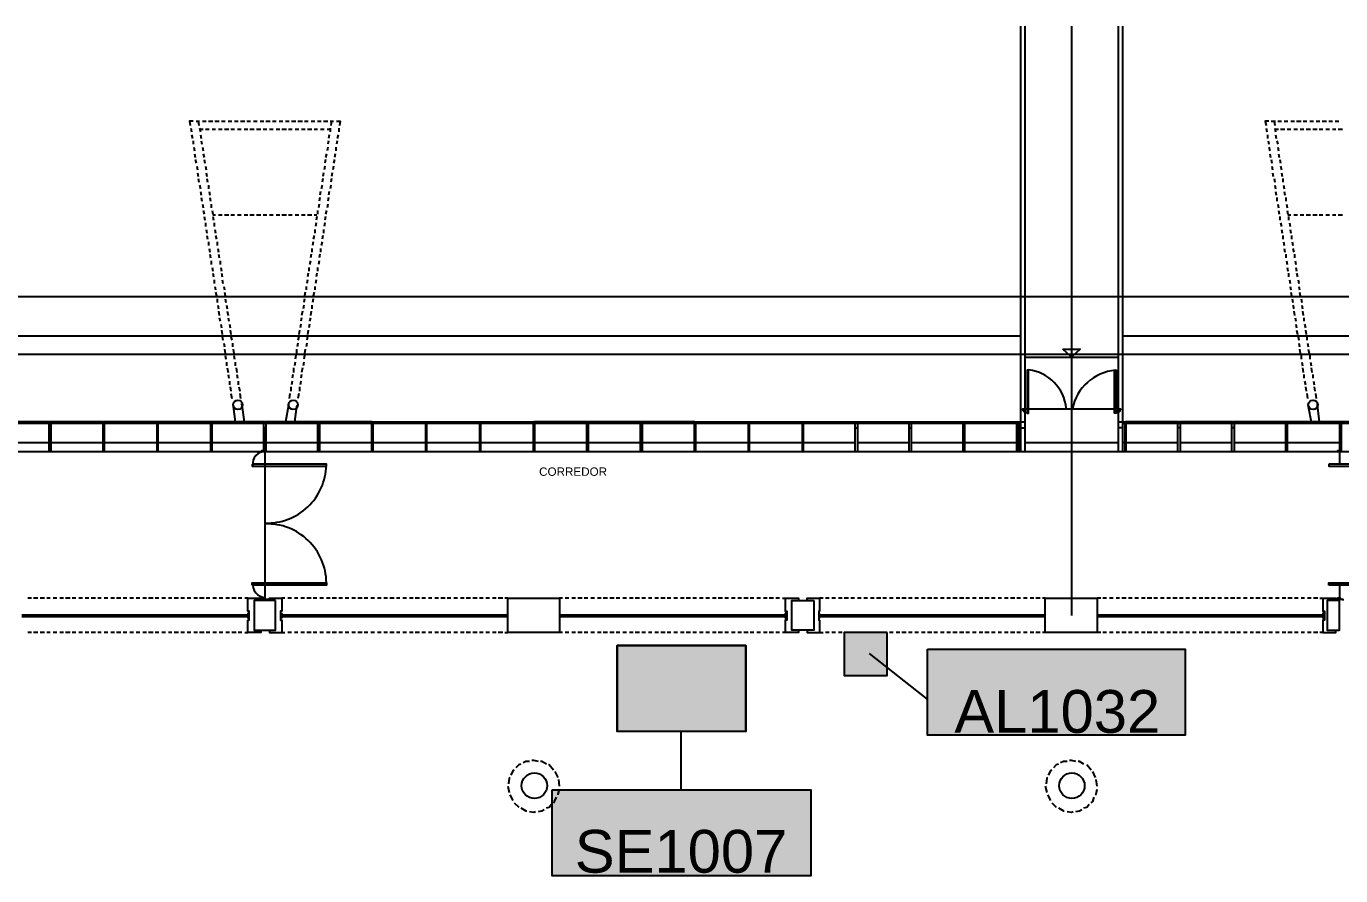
# Model space of a CAD drawing. Header units: inches. Extents: x 6 to 332, y 4 to 234.
# Drawn here: x 110.96 to 141.51, y 138.86 to 158.61 of the extents above; entities that cross this region are included whole.
import ezdxf

# ---------------------------------------------------------------- set-up
doc = ezdxf.new("R2010")
doc.units = ezdxf.units.IN
doc.header["$MEASUREMENT"] = 0
for name, color, linetype, true_color in [('PDF_BASE', 7, 'Continuous', 0x767676), ('PDF_COM_ALIMENTAÇÃO', 7, 'Continuous', 0xbe1e2d), ('PDF_COM_SERVIÇOS', 7, 'Continuous', 0x7bc143), ('PDF_COM_VAREJO', 7, 'Continuous', 0xead817), ('PDF_Text', 7, 'Continuous', 0x767676)]:
    doc.layers.add(name, color=color, linetype=linetype, true_color=true_color)
doc.styles.add('PDF Arial', font='arial.ttf')

msp = doc.modelspace()

# ---------------------------------------------------------------- linework, layer by layer
at = {"layer": 'PDF_BASE', "lineweight": 25}
for points in [[(134.071, 158.608), (134.071, 148.719)], [(134.173, 158.608), (134.173, 148.719)], [(135.257, 158.608), (135.257, 144.909)], [(136.34, 158.608), (136.34, 148.719)], [(136.442, 158.608), (136.442, 148.719)], [(114.835, 156.406), (114.751, 156.406), (114.768, 156.305)], [(114.785, 156.237), (114.801, 156.152)], [(114.903, 156.406), (114.988, 156.406)], [(114.954, 156.406), (114.971, 156.305)], [(114.988, 156.237), (115.005, 156.152)], [(114.988, 156.22), (115.072, 156.22)], [(115.055, 156.406), (115.14, 156.406)], [(115.123, 156.22), (115.208, 156.22)], [(115.191, 156.406), (115.293, 156.406)], [(115.276, 156.22), (115.36, 156.22)], [(115.343, 156.406), (115.445, 156.406)], [(115.428, 156.22), (115.513, 156.22)], [(115.496, 156.406), (115.58, 156.406)], [(115.563, 156.22), (115.665, 156.22)], [(115.648, 156.406), (115.733, 156.406)], [(115.716, 156.22), (115.801, 156.22)], [(115.801, 156.406), (115.885, 156.406)], [(115.868, 156.22), (115.953, 156.22)], [(115.936, 156.406), (116.038, 156.406)], [(116.021, 156.22), (116.105, 156.22)], [(116.088, 156.406), (116.173, 156.406)], [(116.156, 156.22), (116.258, 156.22)], [(116.241, 156.406), (116.325, 156.406)], [(116.309, 156.22), (116.41, 156.22)], [(116.393, 156.406), (116.478, 156.406)], [(116.461, 156.22), (116.546, 156.22)], [(116.529, 156.406), (116.63, 156.406)], [(116.613, 156.22), (116.698, 156.22)], [(116.681, 156.406), (116.766, 156.406)], [(116.766, 156.22), (116.85, 156.22)], [(116.833, 156.406), (116.918, 156.406)], [(116.901, 156.22), (117.003, 156.22)], [(116.986, 156.406), (117.071, 156.406)], [(117.054, 156.22), (117.138, 156.22)], [(117.121, 156.406), (117.223, 156.406)], [(117.206, 156.22), (117.291, 156.22)], [(117.274, 156.406), (117.375, 156.406)], [(117.358, 156.22), (117.443, 156.22)], [(117.426, 156.406), (117.511, 156.406)], [(117.494, 156.22), (117.595, 156.22)], [(117.578, 156.406), (117.663, 156.406)], [(117.646, 156.22), (117.731, 156.22)], [(117.731, 156.406), (117.816, 156.406)], [(117.799, 156.22), (117.883, 156.22)], [(117.866, 156.406), (117.968, 156.406)], [(117.951, 156.22), (118.019, 156.22)], [(118.019, 156.406), (118.103, 156.406)], [(118.019, 156.237), (118.019, 156.152)], [(118.053, 156.406), (118.036, 156.305)], [(118.171, 156.406), (118.256, 156.406), (118.239, 156.305)], [(118.222, 156.237), (118.222, 156.152)], [(139.846, 156.406), (139.761, 156.406), (139.778, 156.305)], [(139.778, 156.237), (139.795, 156.152)], [(139.896, 156.406), (139.998, 156.406)], [(139.964, 156.406), (139.981, 156.305)], [(139.981, 156.237), (139.998, 156.152)], [(139.981, 156.22), (140.066, 156.22)], [(140.049, 156.406), (140.134, 156.406)], [(140.117, 156.22), (140.218, 156.22)], [(140.201, 156.406), (140.286, 156.406)], [(140.269, 156.22), (140.354, 156.22)], [(140.354, 156.406), (140.438, 156.406)], [(140.421, 156.22), (140.506, 156.22)], [(140.489, 156.406), (140.591, 156.406)], [(140.574, 156.22), (140.658, 156.22)], [(140.642, 156.406), (140.726, 156.406)], [(140.709, 156.22), (140.811, 156.22)], [(140.794, 156.406), (140.879, 156.406)], [(140.862, 156.22), (140.963, 156.22)], [(140.946, 156.406), (141.031, 156.406)], [(141.014, 156.22), (141.099, 156.22)], [(141.082, 156.406), (141.183, 156.406)], [(141.166, 156.22), (141.251, 156.22)], [(141.234, 156.406), (141.319, 156.406)], [(141.319, 156.22), (141.404, 156.22)], [(141.387, 156.406), (141.471, 156.406)], [(141.454, 156.22), (141.556, 156.22)], [(114.801, 156.085), (114.818, 156)], [(114.835, 155.949), (114.835, 155.864)], [(115.005, 156.085), (115.022, 156)], [(115.022, 155.949), (115.039, 155.864)], [(117.985, 155.949), (117.968, 155.864)], [(118.002, 156.085), (117.985, 156)], [(118.188, 155.949), (118.171, 155.864)], [(118.205, 156.085), (118.188, 156)], [(139.812, 156.085), (139.812, 156)], [(139.829, 155.949), (139.846, 155.864)], [(139.998, 156.085), (140.015, 156)], [(140.032, 155.949), (140.049, 155.864)], [(114.852, 155.797), (114.869, 155.712)], [(114.869, 155.644), (114.886, 155.56)], [(115.055, 155.797), (115.072, 155.712)], [(115.072, 155.644), (115.089, 155.56)], [(117.934, 155.644), (117.917, 155.56)], [(117.968, 155.797), (117.951, 155.712)], [(118.137, 155.644), (118.12, 155.56)], [(118.154, 155.797), (118.154, 155.712)], [(139.846, 155.797), (139.863, 155.712)], [(139.863, 155.644), (139.88, 155.56)], [(140.049, 155.797), (140.066, 155.712)], [(140.066, 155.644), (140.083, 155.56)], [(114.886, 155.509), (114.903, 155.424)], [(114.92, 155.356), (114.937, 155.272)], [(115.089, 155.509), (115.106, 155.424)], [(115.123, 155.356), (115.14, 155.272)], [(117.9, 155.356), (117.883, 155.272)], [(117.917, 155.509), (117.9, 155.424)], [(118.103, 155.356), (118.086, 155.272)], [(118.12, 155.509), (118.103, 155.424)], [(139.896, 155.509), (139.913, 155.424)], [(139.913, 155.356), (139.93, 155.272)], [(140.1, 155.509), (140.117, 155.424)], [(140.117, 155.356), (140.134, 155.272)], [(114.937, 155.204), (114.954, 155.119)], [(114.954, 155.069), (114.971, 154.984)], [(115.14, 155.204), (115.157, 155.119)], [(115.157, 155.069), (115.174, 154.984)], [(117.849, 155.069), (117.832, 154.984)], [(117.866, 155.204), (117.849, 155.119)], [(118.053, 155.069), (118.036, 154.984)], [(118.07, 155.204), (118.053, 155.119)], [(139.93, 155.204), (139.947, 155.119)], [(139.964, 155.069), (139.981, 154.984)], [(140.134, 155.204), (140.15, 155.119)], [(140.167, 155.069), (140.167, 154.984)], [(114.988, 154.916), (115.005, 154.832)], [(115.005, 154.764), (115.022, 154.679)], [(115.022, 154.628), (115.039, 154.544)], [(115.191, 154.916), (115.191, 154.832)], [(115.208, 154.764), (115.225, 154.679)], [(115.225, 154.628), (115.242, 154.544)], [(117.782, 154.628), (117.765, 154.544)], [(117.799, 154.764), (117.782, 154.679)], [(117.832, 154.916), (117.816, 154.832)], [(117.985, 154.628), (117.968, 154.544)], [(118.002, 154.764), (117.985, 154.679)], [(118.036, 154.916), (118.019, 154.832)], [(139.981, 154.916), (139.998, 154.832)], [(139.998, 154.764), (140.015, 154.679)], [(140.032, 154.628), (140.032, 154.544)], [(140.184, 154.916), (140.201, 154.832)], [(140.201, 154.764), (140.218, 154.679)], [(140.235, 154.628), (140.235, 154.544)], [(115.055, 154.476), (115.072, 154.391)], [(115.072, 154.324), (115.089, 154.239)], [(115.259, 154.476), (115.259, 154.391)], [(115.276, 154.324), (115.293, 154.239)], [(117.731, 154.324), (117.731, 154.239)], [(117.765, 154.476), (117.748, 154.391)], [(117.934, 154.324), (117.917, 154.239)], [(117.968, 154.476), (117.951, 154.391)], [(140.049, 154.476), (140.066, 154.391)], [(140.066, 154.324), (140.083, 154.239)], [(140.252, 154.476), (140.269, 154.391)], [(140.269, 154.324), (140.286, 154.239)], [(115.089, 154.188), (115.106, 154.103)], [(115.123, 154.036), (115.123, 153.951)], [(115.293, 154.222), (115.36, 154.222)], [(115.293, 154.188), (115.309, 154.103)], [(115.326, 154.036), (115.326, 153.951)], [(115.428, 154.222), (115.513, 154.222)], [(115.563, 154.222), (115.665, 154.222)], [(115.716, 154.222), (115.801, 154.222)], [(115.868, 154.222), (115.953, 154.222)], [(116.021, 154.222), (116.105, 154.222)], [(116.156, 154.222), (116.258, 154.222)], [(116.309, 154.222), (116.41, 154.222)], [(116.461, 154.222), (116.546, 154.222)], [(116.613, 154.222), (116.698, 154.222)], [(116.766, 154.222), (116.85, 154.222)], [(116.901, 154.222), (117.003, 154.222)], [(117.054, 154.222), (117.138, 154.222)], [(117.206, 154.222), (117.291, 154.222)], [(117.358, 154.222), (117.443, 154.222)], [(117.494, 154.222), (117.595, 154.222)], [(117.646, 154.222), (117.714, 154.222)], [(117.697, 154.036), (117.68, 153.951)], [(117.714, 154.188), (117.697, 154.103)], [(117.9, 154.036), (117.883, 153.951)], [(117.917, 154.188), (117.9, 154.103)], [(140.1, 154.188), (140.1, 154.103)], [(140.117, 154.036), (140.134, 153.951)], [(140.286, 154.222), (140.354, 154.222)], [(140.303, 154.188), (140.303, 154.103)], [(140.32, 154.036), (140.337, 153.951)], [(140.421, 154.222), (140.506, 154.222)], [(140.574, 154.222), (140.658, 154.222)], [(140.709, 154.222), (140.811, 154.222)], [(140.862, 154.222), (140.963, 154.222)], [(141.014, 154.222), (141.099, 154.222)], [(141.166, 154.222), (141.251, 154.222)], [(141.319, 154.222), (141.404, 154.222)], [(141.454, 154.222), (141.556, 154.222)], [(115.14, 153.883), (115.157, 153.799)], [(115.157, 153.748), (115.174, 153.663)], [(115.343, 153.883), (115.36, 153.799)], [(115.36, 153.748), (115.377, 153.663)], [(117.646, 153.748), (117.629, 153.663)], [(117.663, 153.883), (117.663, 153.799)], [(117.849, 153.748), (117.832, 153.663)], [(117.866, 153.883), (117.866, 153.799)], [(140.134, 153.883), (140.15, 153.799)], [(140.167, 153.748), (140.167, 153.663)], [(140.337, 153.883), (140.354, 153.799)], [(140.371, 153.748), (140.371, 153.663)], [(115.191, 153.595), (115.191, 153.511)], [(115.208, 153.443), (115.225, 153.358)], [(115.394, 153.595), (115.394, 153.511)], [(115.411, 153.443), (115.428, 153.358)], [(117.595, 153.443), (117.595, 153.358)], [(117.629, 153.595), (117.612, 153.511)], [(117.799, 153.443), (117.799, 153.358)], [(117.832, 153.595), (117.816, 153.511)], [(140.184, 153.595), (140.201, 153.511)], [(140.201, 153.443), (140.218, 153.358)], [(140.388, 153.595), (140.404, 153.511)], [(140.404, 153.443), (140.421, 153.358)], [(115.225, 153.308), (115.242, 153.223)], [(115.259, 153.155), (115.259, 153.07)], [(115.428, 153.308), (115.445, 153.223)], [(115.462, 153.155), (115.462, 153.07)], [(117.562, 153.155), (117.545, 153.07)], [(117.578, 153.308), (117.562, 153.223)], [(117.765, 153.155), (117.748, 153.07)], [(117.782, 153.308), (117.765, 153.223)], [(140.235, 153.308), (140.235, 153.223)], [(140.252, 153.155), (140.269, 153.07)], [(140.438, 153.308), (140.438, 153.223)], [(140.455, 153.155), (140.472, 153.07)], [(115.276, 153.003), (115.293, 152.918)], [(115.293, 152.867), (115.309, 152.783)], [(115.479, 153.003), (115.496, 152.918)], [(115.496, 152.867), (115.513, 152.783)], [(117.511, 152.867), (117.494, 152.783)], [(117.528, 153.003), (117.528, 152.918)], [(117.714, 152.867), (117.697, 152.783)], [(117.731, 153.003), (117.731, 152.918)], [(140.269, 153.003), (140.286, 152.918)], [(140.303, 152.867), (140.303, 152.783)], [(140.472, 153.003), (140.489, 152.918)], [(140.489, 152.867), (140.506, 152.783)], [(115.326, 152.715), (115.326, 152.63)], [(115.343, 152.562), (115.36, 152.478)], [(115.513, 152.715), (115.53, 152.63)], [(115.547, 152.562), (115.563, 152.478)], [(117.46, 152.562), (117.46, 152.478)], [(117.494, 152.715), (117.477, 152.63)], [(117.663, 152.562), (117.663, 152.478)], [(117.697, 152.715), (117.68, 152.63)], [(140.32, 152.715), (140.337, 152.63)], [(140.337, 152.562), (140.354, 152.478)], [(140.523, 152.715), (140.54, 152.63)], [(140.54, 152.562), (140.557, 152.478)], [(29.204, 152.325), (104.015, 152.325), (166.499, 152.325), (228.999, 152.325), (303.793, 152.325)], [(115.36, 152.427), (115.377, 152.342)], [(115.394, 152.275), (115.394, 152.19)], [(115.563, 152.427), (115.58, 152.342)], [(115.58, 152.275), (115.597, 152.19)], [(117.426, 152.275), (117.409, 152.19)], [(117.443, 152.427), (117.426, 152.342)], [(117.629, 152.275), (117.612, 152.19)], [(117.646, 152.427), (117.629, 152.342)], [(140.354, 152.427), (140.371, 152.342)], [(140.388, 152.275), (140.404, 152.19)], [(140.557, 152.427), (140.574, 152.342)], [(140.591, 152.275), (140.608, 152.19)], [(115.411, 152.122), (115.428, 152.038)], [(115.428, 151.987), (115.445, 151.885)], [(115.614, 152.122), (115.631, 152.038)], [(115.631, 151.987), (115.648, 151.885)], [(117.375, 151.987), (117.358, 151.885)], [(117.409, 152.122), (117.392, 152.038)], [(117.578, 151.987), (117.562, 151.885)], [(117.595, 152.122), (117.595, 152.038)], [(140.404, 152.122), (140.421, 152.038)], [(140.421, 151.987), (140.438, 151.885)], [(140.608, 152.122), (140.625, 152.038)], [(140.625, 151.987), (140.642, 151.885)], [(115.445, 151.834), (115.462, 151.75)], [(115.479, 151.682), (115.496, 151.597)], [(115.648, 151.834), (115.665, 151.75)], [(115.682, 151.682), (115.699, 151.597)], [(117.341, 151.682), (117.324, 151.597)], [(117.358, 151.834), (117.341, 151.75)], [(117.545, 151.682), (117.528, 151.597)], [(117.562, 151.834), (117.545, 151.75)], [(140.455, 151.834), (140.472, 151.75)], [(140.472, 151.682), (140.489, 151.597)], [(140.658, 151.834), (140.658, 151.75)], [(140.675, 151.682), (140.692, 151.597)], [(65.187, 151.411), (104.015, 151.411), (134.071, 151.411)], [(115.496, 151.546), (115.513, 151.445)], [(115.513, 151.394), (115.53, 151.309)], [(115.699, 151.546), (115.716, 151.445)], [(115.716, 151.394), (115.733, 151.309)], [(117.291, 151.394), (117.274, 151.309)], [(117.308, 151.546), (117.291, 151.445)], [(117.494, 151.394), (117.477, 151.309)], [(117.511, 151.546), (117.494, 151.445)], [(136.442, 151.411), (166.499, 151.411), (174.88, 151.411)], [(140.489, 151.546), (140.506, 151.445)], [(140.523, 151.394), (140.54, 151.309)], [(140.692, 151.546), (140.709, 151.445)], [(140.726, 151.394), (140.726, 151.309)], [(104.015, 150.988), (166.499, 150.988), (228.999, 150.988), (303.793, 150.988)], [(115.547, 151.242), (115.563, 151.157)], [(115.563, 151.106), (115.58, 151.005)], [(115.58, 150.954), (115.597, 150.869)], [(115.75, 151.242), (115.75, 151.157)], [(115.767, 151.106), (115.784, 151.005)], [(115.784, 150.954), (115.801, 150.869)], [(117.223, 150.954), (117.206, 150.869)], [(117.24, 151.106), (117.24, 151.005)], [(117.274, 151.242), (117.257, 151.157)], [(117.426, 150.954), (117.409, 150.869)], [(117.443, 151.106), (117.426, 151.005)], [(117.477, 151.242), (117.46, 151.157)], [(140.54, 151.242), (140.557, 151.157)], [(140.557, 151.106), (140.574, 151.005)], [(140.591, 150.954), (140.591, 150.869)], [(140.743, 151.242), (140.76, 151.157)], [(140.76, 151.106), (140.777, 151.005)], [(140.794, 150.954), (140.794, 150.869)], [(115.614, 150.801), (115.614, 150.717)], [(115.631, 150.666), (115.648, 150.564)], [(115.817, 150.801), (115.817, 150.717)], [(115.834, 150.666), (115.851, 150.564)], [(117.172, 150.666), (117.172, 150.564)], [(117.206, 150.801), (117.189, 150.717)], [(117.375, 150.666), (117.358, 150.564)], [(117.409, 150.801), (117.392, 150.717)], [(134.173, 150.92), (136.34, 150.92)], [(140.608, 150.801), (140.625, 150.717)], [(140.625, 150.666), (140.642, 150.564)], [(140.811, 150.801), (140.828, 150.717)], [(140.828, 150.666), (140.845, 150.564)], [(115.648, 150.514), (115.665, 150.429)], [(115.682, 150.361), (115.682, 150.277)], [(115.851, 150.514), (115.868, 150.429)], [(115.885, 150.361), (115.885, 150.277)], [(117.138, 150.361), (117.121, 150.277)], [(117.155, 150.514), (117.138, 150.429)], [(117.341, 150.361), (117.324, 150.277)], [(117.358, 150.514), (117.341, 150.429)], [(140.658, 150.514), (140.658, 150.429)], [(140.675, 150.361), (140.692, 150.277)], [(140.862, 150.514), (140.862, 150.429)], [(140.879, 150.361), (140.896, 150.277)], [(115.699, 150.226), (115.716, 150.124)], [(115.716, 150.073), (115.733, 149.955)], [(115.902, 150.226), (115.919, 150.124)], [(115.919, 150.073), (115.936, 149.955)], [(117.087, 150.073), (117.071, 149.955)], [(117.104, 150.226), (117.104, 150.124)], [(117.291, 150.073), (117.274, 149.955)], [(117.308, 150.226), (117.308, 150.124)], [(140.692, 150.226), (140.709, 150.124)], [(140.726, 150.073), (140.743, 149.955)], [(140.896, 150.226), (140.912, 150.124)], [(140.929, 150.073), (140.946, 149.955)], [(115.767, 149.802), (115.767, 149.769), (115.817, 149.413)], [(115.953, 149.836), (115.97, 149.802), (116.021, 149.413)], [(117.054, 149.836), (117.054, 149.802), (116.986, 149.413)], [(117.257, 149.802), (117.24, 149.769), (117.189, 149.413)], [(140.76, 149.802), (140.76, 149.769), (140.828, 149.413)], [(140.963, 149.836), (140.963, 149.802), (141.014, 149.413)], [(134.258, 149.718), (136.256, 149.718)], [(103.998, 149.379), (103.998, 149.413), (102.762, 149.413), (102.762, 149.379), (134.071, 149.379)], [(166.515, 148.719), (103.981, 148.719), (103.981, 149.379)], [(111.499, 149.379), (111.499, 149.413), (110.263, 149.413), (110.263, 149.379)], [(111.483, 149.379), (111.483, 148.719)], [(111.533, 149.277), (111.483, 149.277)], [(112.753, 149.379), (112.753, 149.413), (111.516, 149.413), (111.516, 149.379)], [(111.533, 148.719), (111.533, 149.379)], [(112.736, 149.379), (112.736, 148.719)], [(112.769, 149.277), (112.736, 149.277)], [(116.495, 149.379), (116.495, 149.413), (115.259, 149.413), (115.259, 149.379), (115.259, 149.413), (114.006, 149.413), (114.006, 149.379), (114.006, 149.413), (112.769, 149.413), (112.769, 149.379), (112.769, 148.719)], [(113.989, 149.379), (113.989, 148.719)], [(114.023, 149.277), (113.989, 149.277)], [(114.023, 148.719), (114.023, 149.379)], [(115.242, 149.379), (115.242, 148.719)], [(115.276, 149.277), (115.242, 149.277)], [(115.276, 148.719), (115.276, 149.379)], [(116.529, 149.379), (116.529, 148.736), (116.427, 148.736), (116.427, 148.719)], [(116.478, 148.736), (116.478, 149.379)], [(116.529, 149.277), (116.478, 149.277)], [(117.748, 149.379), (117.748, 149.413), (116.512, 149.413), (116.512, 149.379)], [(116.512, 145.264), (116.512, 149.261), (116.529, 149.261)], [(117.731, 149.379), (117.731, 148.719)], [(117.782, 149.277), (117.731, 149.277)], [(119.001, 149.379), (119.001, 149.413), (117.765, 149.413), (117.765, 149.379)], [(117.782, 148.719), (117.782, 149.379)], [(118.984, 149.379), (118.984, 148.719)], [(119.018, 149.277), (118.984, 149.277)], [(119.018, 148.719), (119.018, 149.379), (119.018, 149.413), (120.254, 149.413), (120.254, 149.379), (120.254, 149.413), (121.507, 149.413), (121.507, 149.379), (121.507, 149.413), (122.743, 149.413), (122.743, 149.379), (122.743, 148.719)], [(120.237, 149.379), (120.237, 148.719)], [(120.271, 149.277), (120.237, 149.277)], [(120.271, 148.719), (120.271, 149.379)], [(121.49, 149.379), (121.49, 148.719)], [(121.524, 149.277), (121.49, 149.277)], [(121.524, 148.719), (121.524, 149.379)], [(122.777, 149.277), (122.743, 149.277)], [(123.996, 149.379), (123.996, 149.413), (122.76, 149.413), (122.76, 149.379)], [(122.777, 148.719), (122.777, 149.379)], [(123.979, 149.379), (123.979, 148.719)], [(124.03, 149.277), (123.979, 149.277)], [(125.249, 149.379), (125.249, 149.413), (124.013, 149.413), (124.013, 149.379)], [(124.03, 148.719), (124.03, 149.379)], [(125.232, 149.379), (125.232, 148.719)], [(125.283, 149.277), (125.232, 149.277)], [(126.502, 149.379), (126.502, 149.413), (125.266, 149.413), (125.266, 149.379)], [(125.283, 148.719), (125.283, 149.379)], [(126.485, 149.379), (126.485, 148.719)], [(126.519, 149.277), (126.485, 149.277)], [(126.519, 148.719), (126.519, 149.379), (126.519, 149.413), (127.755, 149.413), (127.755, 149.379), (127.755, 149.413), (129.008, 149.413), (129.008, 149.379), (129.008, 149.413), (134.004, 149.413), (134.004, 149.379), (134.004, 149.413), (134.173, 149.413)], [(127.738, 149.379), (127.738, 148.719)], [(127.772, 149.277), (127.738, 149.277)], [(127.772, 148.719), (127.772, 149.379)], [(128.991, 149.379), (128.991, 148.719)], [(129.025, 149.277), (128.991, 149.277)], [(129.025, 148.719), (129.025, 149.379)], [(130.228, 148.719), (130.228, 149.379)], [(130.228, 149.277), (130.278, 149.277)], [(130.278, 149.379), (130.278, 148.719)], [(131.481, 148.719), (131.481, 149.379)], [(131.481, 149.277), (131.531, 149.277)], [(131.531, 149.379), (131.531, 148.719)], [(132.734, 148.719), (132.734, 149.379)], [(132.734, 149.277), (132.768, 149.277)], [(132.768, 149.379), (132.768, 148.719)], [(133.987, 148.719), (133.987, 149.379)], [(133.987, 149.277), (134.021, 149.277)], [(134.004, 149.379), (134.004, 149.379)], [(134.021, 149.379), (134.021, 148.719)], [(134.071, 149.277), (134.173, 149.277)], [(136.34, 149.413), (136.493, 149.413), (136.493, 149.379), (136.493, 148.719)], [(136.442, 149.277), (136.34, 149.277)], [(136.442, 149.379), (166.515, 149.379), (166.515, 148.719), (166.515, 149.379), (166.515, 149.413), (167.752, 149.413), (167.752, 149.379), (167.752, 149.413), (169.005, 149.413), (169.005, 149.379), (169.005, 149.413), (170.241, 149.413), (170.241, 149.379), (170.241, 148.719)], [(136.493, 149.277), (136.527, 149.277)], [(137.746, 149.379), (137.746, 149.413), (136.51, 149.413), (136.51, 149.379)], [(136.527, 148.719), (136.527, 149.379)], [(137.729, 148.719), (137.729, 149.379)], [(137.78, 149.277), (137.729, 149.277)], [(138.999, 149.379), (138.999, 149.413), (137.763, 149.413), (137.763, 149.379)], [(137.78, 149.379), (137.78, 148.719)], [(138.982, 148.719), (138.982, 149.379)], [(139.033, 149.277), (138.982, 149.277)], [(142.741, 148.719), (142.741, 149.379), (142.741, 149.413), (141.505, 149.413), (141.505, 149.379), (141.505, 149.413), (140.252, 149.413), (140.252, 149.379), (140.252, 149.413), (139.016, 149.413), (139.016, 149.379)], [(139.033, 149.379), (139.033, 148.719)], [(140.235, 148.719), (140.235, 149.379)], [(140.269, 149.277), (140.235, 149.277)], [(140.269, 149.379), (140.269, 148.719)], [(141.522, 149.379), (141.522, 148.736), (141.437, 148.736), (141.437, 148.719)], [(141.488, 149.379), (141.488, 148.736), (141.488, 148.431)], [(141.522, 149.277), (141.488, 149.277)], [(111.483, 148.922), (110.28, 148.922)], [(112.736, 148.922), (111.533, 148.922)], [(113.989, 148.922), (112.769, 148.922)], [(115.242, 148.922), (114.023, 148.922)], [(116.478, 148.922), (115.276, 148.922)], [(117.731, 148.922), (116.529, 148.922)], [(118.984, 148.922), (117.782, 148.922)], [(120.237, 148.922), (119.018, 148.922)], [(121.49, 148.922), (120.271, 148.922)], [(122.743, 148.922), (121.524, 148.922)], [(123.979, 148.922), (122.777, 148.922)], [(125.232, 148.922), (124.03, 148.922)], [(126.485, 148.922), (125.283, 148.922)], [(127.738, 148.922), (126.519, 148.922)], [(128.991, 148.922), (127.772, 148.922)], [(130.228, 148.922), (129.025, 148.922)], [(131.481, 148.922), (130.278, 148.922)], [(132.734, 148.922), (131.531, 148.922)], [(133.987, 148.922), (132.768, 148.922)], [(134.071, 148.922), (134.021, 148.922)], [(136.34, 148.922), (134.173, 148.922)], [(136.493, 148.922), (136.442, 148.922)], [(137.729, 148.922), (136.527, 148.922)], [(138.982, 148.922), (137.78, 148.922)], [(140.235, 148.922), (139.033, 148.922)], [(141.488, 148.922), (140.269, 148.922)], [(141.505, 148.719), (141.505, 148.736)], [(141.488, 145.62), (141.488, 145.315)], [(111.076, 145.315), (110.991, 145.315)], [(111.229, 145.315), (111.127, 145.315)], [(111.381, 145.315), (111.279, 145.315)], [(111.516, 145.315), (111.432, 145.315)], [(111.669, 145.315), (111.584, 145.315)], [(111.821, 145.315), (111.737, 145.315)], [(111.974, 145.315), (111.872, 145.315)], [(112.109, 145.315), (112.024, 145.315)], [(112.261, 145.315), (112.177, 145.315)], [(112.414, 145.315), (112.329, 145.315)], [(112.566, 145.315), (112.465, 145.315)], [(112.702, 145.315), (112.617, 145.315)], [(112.854, 145.315), (112.769, 145.315)], [(113.007, 145.315), (112.922, 145.315)], [(113.159, 145.315), (113.057, 145.315)], [(113.294, 145.315), (113.21, 145.315)], [(113.447, 145.315), (113.362, 145.315)], [(113.599, 145.315), (113.515, 145.315)], [(113.752, 145.315), (113.667, 145.315)], [(113.904, 145.315), (113.802, 145.315)], [(114.039, 145.315), (113.955, 145.315)], [(114.192, 145.315), (114.107, 145.315)], [(114.344, 145.315), (114.26, 145.315)], [(114.497, 145.315), (114.395, 145.315)], [(114.632, 145.315), (114.547, 145.315)], [(114.785, 145.315), (114.7, 145.315)], [(114.937, 145.315), (114.852, 145.315)], [(115.089, 145.315), (114.988, 145.315)], [(115.225, 145.315), (115.14, 145.315)], [(115.377, 145.315), (115.293, 145.315)], [(115.53, 145.315), (115.445, 145.315)], [(115.682, 145.315), (115.597, 145.315)], [(115.834, 145.315), (115.733, 145.315)], [(115.97, 145.315), (115.885, 145.315)], [(116.038, 144.519), (116.105, 144.519), (116.105, 144.807), (116.139, 144.807), (116.139, 145.01), (116.105, 145.01), (116.105, 145.315), (116.038, 145.315)], [(116.105, 145.315), (116.41, 145.315), (116.41, 145.264)], [(116.512, 145.315), (116.427, 145.315), (116.427, 145.264)], [(116.579, 145.264), (116.579, 145.281), (116.427, 145.281)], [(116.613, 145.264), (116.613, 145.315), (116.901, 145.315)], [(116.969, 145.315), (116.901, 145.315), (116.901, 145.01), (116.867, 145.01), (116.867, 144.807), (116.901, 144.807), (116.901, 144.519), (116.969, 144.519)], [(117.121, 145.315), (117.037, 145.315)], [(117.274, 145.315), (117.189, 145.315)], [(117.426, 145.315), (117.341, 145.315)], [(117.578, 145.315), (117.477, 145.315)], [(117.714, 145.315), (117.629, 145.315)], [(117.866, 145.315), (117.782, 145.315)], [(118.019, 145.315), (117.934, 145.315)], [(118.171, 145.315), (118.07, 145.315)], [(118.307, 145.315), (118.222, 145.315)], [(118.459, 145.315), (118.374, 145.315)], [(118.611, 145.315), (118.527, 145.315)], [(118.764, 145.315), (118.662, 145.315)], [(118.899, 145.315), (118.815, 145.315)], [(119.052, 145.315), (118.967, 145.315)], [(119.204, 145.315), (119.119, 145.315)], [(119.356, 145.315), (119.272, 145.315)], [(119.509, 145.315), (119.407, 145.315)], [(119.644, 145.315), (119.56, 145.315)], [(119.797, 145.315), (119.712, 145.315)], [(119.949, 145.315), (119.864, 145.315)], [(120.102, 145.315), (120, 145.315)], [(120.237, 145.315), (120.152, 145.315)], [(120.389, 145.315), (120.305, 145.315)], [(120.542, 145.315), (120.457, 145.315)], [(120.694, 145.315), (120.593, 145.315)], [(120.83, 145.315), (120.745, 145.315)], [(120.982, 145.315), (120.897, 145.315)], [(121.134, 145.315), (121.05, 145.315)], [(121.287, 145.315), (121.185, 145.315)], [(121.439, 145.315), (121.338, 145.315)], [(121.575, 145.315), (121.49, 145.315)], [(121.727, 145.315), (121.642, 145.315)], [(121.88, 145.315), (121.795, 145.315)], [(122.032, 145.315), (121.93, 145.315)], [(122.083, 144.519), (122.15, 144.519), (122.15, 145.315), (122.083, 145.315)], [(123.42, 145.315), (123.353, 145.315), (123.353, 144.519), (122.15, 144.519)], [(122.15, 145.315), (123.353, 145.315)], [(123.573, 145.315), (123.488, 145.315)], [(123.725, 145.315), (123.641, 145.315)], [(123.878, 145.315), (123.776, 145.315)], [(124.013, 145.315), (123.928, 145.315)], [(124.166, 145.315), (124.081, 145.315)], [(124.318, 145.315), (124.233, 145.315)], [(124.47, 145.315), (124.369, 145.315)], [(124.623, 145.315), (124.521, 145.315)], [(124.758, 145.315), (124.674, 145.315)], [(124.911, 145.315), (124.826, 145.315)], [(125.063, 145.315), (124.978, 145.315)], [(125.215, 145.315), (125.114, 145.315)], [(125.351, 145.315), (125.266, 145.315)], [(125.503, 145.315), (125.419, 145.315)], [(125.656, 145.315), (125.571, 145.315)], [(125.808, 145.315), (125.706, 145.315)], [(125.943, 145.315), (125.859, 145.315)], [(126.096, 145.315), (126.011, 145.315)], [(126.248, 145.315), (126.164, 145.315)], [(126.401, 145.315), (126.299, 145.315)], [(126.536, 145.315), (126.451, 145.315)], [(126.689, 145.315), (126.604, 145.315)], [(126.841, 145.315), (126.756, 145.315)], [(126.993, 145.315), (126.909, 145.315)], [(127.146, 145.315), (127.044, 145.315)], [(127.281, 145.315), (127.197, 145.315)], [(127.434, 145.315), (127.349, 145.315)], [(127.586, 145.315), (127.501, 145.315)], [(127.738, 145.315), (127.637, 145.315)], [(127.874, 145.315), (127.789, 145.315)], [(128.026, 145.315), (127.942, 145.315)], [(128.179, 145.315), (128.094, 145.315)], [(128.331, 145.315), (128.229, 145.315)], [(128.467, 145.315), (128.382, 145.315)], [(128.534, 145.315), (128.602, 145.315), (128.602, 145.01), (128.636, 145.01), (128.636, 144.807), (128.602, 144.807), (128.602, 144.519), (128.534, 144.519)], [(128.602, 145.315), (128.907, 145.315), (128.907, 145.264)], [(129.11, 145.264), (129.11, 145.315), (129.398, 145.315)], [(129.483, 145.315), (129.398, 145.315), (129.398, 145.01), (129.381, 145.01), (129.381, 144.807), (129.398, 144.807), (129.398, 144.519), (129.483, 144.519)], [(129.618, 145.315), (129.533, 145.315)], [(129.77, 145.315), (129.686, 145.315)], [(129.923, 145.315), (129.838, 145.315)], [(130.075, 145.315), (129.974, 145.315)], [(130.211, 145.315), (130.126, 145.315)], [(130.363, 145.315), (130.278, 145.315)], [(130.515, 145.315), (130.431, 145.315)], [(130.668, 145.315), (130.583, 145.315)], [(130.82, 145.315), (130.719, 145.315)], [(130.956, 145.315), (130.871, 145.315)], [(131.108, 145.315), (131.023, 145.315)], [(131.261, 145.315), (131.176, 145.315)], [(131.413, 145.315), (131.311, 145.315)], [(131.548, 145.315), (131.464, 145.315)], [(131.701, 145.315), (131.616, 145.315)], [(131.853, 145.315), (131.769, 145.315)], [(132.006, 145.315), (131.904, 145.315)], [(132.141, 145.315), (132.056, 145.315)], [(132.293, 145.315), (132.209, 145.315)], [(132.446, 145.315), (132.361, 145.315)], [(132.598, 145.315), (132.497, 145.315)], [(132.751, 145.315), (132.649, 145.315)], [(132.886, 145.315), (132.801, 145.315)], [(133.039, 145.315), (132.954, 145.315)], [(133.191, 145.315), (133.106, 145.315)], [(133.343, 145.315), (133.242, 145.315)], [(133.479, 145.315), (133.394, 145.315)], [(133.631, 145.315), (133.547, 145.315)], [(133.784, 145.315), (133.699, 145.315)], [(133.936, 145.315), (133.834, 145.315)], [(134.071, 145.315), (133.987, 145.315)], [(134.224, 145.315), (134.139, 145.315)], [(134.376, 145.315), (134.292, 145.315)], [(134.529, 145.315), (134.427, 145.315)], [(135.934, 144.519), (135.849, 144.519), (134.647, 144.519), (134.647, 145.315), (134.579, 145.315)], [(134.647, 145.315), (135.849, 145.315)], [(135.934, 145.315), (135.849, 145.315), (135.849, 144.519)], [(136.07, 145.315), (135.985, 145.315)], [(136.222, 145.315), (136.137, 145.315)], [(136.374, 145.315), (136.29, 145.315)], [(136.527, 145.315), (136.425, 145.315)], [(136.662, 145.315), (136.578, 145.315)], [(136.815, 145.315), (136.73, 145.315)], [(136.967, 145.315), (136.882, 145.315)], [(137.119, 145.315), (137.018, 145.315)], [(137.255, 145.315), (137.17, 145.315)], [(137.407, 145.315), (137.323, 145.315)], [(137.56, 145.315), (137.475, 145.315)], [(137.712, 145.315), (137.61, 145.315)], [(137.848, 145.315), (137.763, 145.315)], [(138, 145.315), (137.915, 145.315)], [(138.152, 145.315), (138.068, 145.315)], [(138.305, 145.315), (138.22, 145.315)], [(138.457, 145.315), (138.356, 145.315)], [(138.593, 145.315), (138.508, 145.315)], [(138.745, 145.315), (138.66, 145.315)], [(138.897, 145.315), (138.813, 145.315)], [(139.05, 145.315), (138.948, 145.315)], [(139.185, 145.315), (139.101, 145.315)], [(139.338, 145.315), (139.253, 145.315)], [(139.49, 145.315), (139.405, 145.315)], [(139.642, 145.315), (139.541, 145.315)], [(139.778, 145.315), (139.693, 145.315)], [(139.93, 145.315), (139.846, 145.315)], [(140.083, 145.315), (139.998, 145.315)], [(140.235, 145.315), (140.15, 145.315)], [(140.388, 145.315), (140.286, 145.315)], [(140.523, 145.315), (140.438, 145.315)], [(140.675, 145.315), (140.591, 145.315)], [(140.828, 145.315), (140.743, 145.315)], [(140.98, 145.315), (140.879, 145.315)], [(141.031, 145.315), (141.099, 145.315), (141.099, 145.01), (141.133, 145.01), (141.133, 144.807), (141.099, 144.807), (141.099, 144.519), (141.031, 144.519)], [(141.099, 145.315), (141.404, 145.315), (141.404, 145.264)], [(141.505, 145.281), (141.505, 145.315), (141.437, 145.315), (141.437, 145.264)], [(141.573, 145.264), (141.573, 145.281), (141.437, 145.281)], [(110.856, 144.926), (116.105, 144.926)], [(110.856, 144.892), (116.105, 144.892)], [(112.973, 144.926), (112.973, 144.892)], [(114.023, 144.926), (114.023, 144.892)], [(115.089, 144.926), (115.089, 144.892)], [(116.139, 144.959), (116.105, 144.959), (116.105, 144.858), (116.139, 144.858)], [(116.867, 144.959), (116.901, 144.959), (116.901, 144.858), (116.867, 144.858)], [(116.901, 144.926), (122.15, 144.926)], [(116.901, 144.892), (122.15, 144.892)], [(117.934, 144.926), (117.934, 144.892)], [(118.984, 144.926), (118.984, 144.892)], [(120.051, 144.926), (120.051, 144.892)], [(121.101, 144.926), (121.101, 144.892)], [(123.353, 144.926), (128.602, 144.926)], [(123.353, 144.892), (128.602, 144.892)], [(124.42, 144.926), (124.42, 144.892)], [(125.469, 144.926), (125.469, 144.892)], [(126.519, 144.926), (126.519, 144.892)], [(127.586, 144.926), (127.586, 144.892)], [(128.636, 144.959), (128.602, 144.959), (128.602, 144.858), (128.636, 144.858)], [(129.381, 144.858), (129.398, 144.858), (129.398, 144.959), (129.381, 144.959)], [(129.398, 144.926), (134.647, 144.926)], [(129.398, 144.892), (134.647, 144.892)], [(130.431, 144.926), (130.431, 144.892)], [(131.481, 144.926), (131.481, 144.892)], [(132.547, 144.926), (132.547, 144.892)], [(135.849, 144.926), (141.099, 144.926)], [(135.849, 144.892), (141.099, 144.892)], [(137.966, 144.926), (137.966, 144.892)], [(139.016, 144.926), (139.016, 144.892)], [(140.083, 144.926), (140.083, 144.892)], [(141.133, 144.959), (141.099, 144.959), (141.099, 144.858), (141.133, 144.858)], [(116.41, 144.57), (116.41, 144.519), (116.105, 144.519)], [(116.613, 144.57), (116.613, 144.519), (116.901, 144.519)], [(128.907, 144.57), (128.907, 144.519), (128.602, 144.519)], [(129.11, 144.57), (129.11, 144.519), (129.398, 144.519)], [(141.099, 144.519), (141.404, 144.519), (141.404, 144.57)], [(111.076, 144.519), (110.991, 144.519)], [(111.229, 144.519), (111.127, 144.519)], [(111.381, 144.519), (111.279, 144.519)], [(111.516, 144.519), (111.432, 144.519)], [(111.669, 144.519), (111.584, 144.519)], [(111.821, 144.519), (111.737, 144.519)], [(111.974, 144.519), (111.872, 144.519)], [(112.109, 144.519), (112.024, 144.519)], [(112.261, 144.519), (112.177, 144.519)], [(112.414, 144.519), (112.329, 144.519)], [(112.566, 144.519), (112.465, 144.519)], [(112.702, 144.519), (112.617, 144.519)], [(112.854, 144.519), (112.769, 144.519)], [(113.007, 144.519), (112.922, 144.519)], [(113.159, 144.519), (113.057, 144.519)], [(113.294, 144.519), (113.21, 144.519)], [(113.447, 144.519), (113.362, 144.519)], [(113.599, 144.519), (113.515, 144.519)], [(113.752, 144.519), (113.667, 144.519)], [(113.904, 144.519), (113.802, 144.519)], [(114.039, 144.519), (113.955, 144.519)], [(114.192, 144.519), (114.107, 144.519)], [(114.344, 144.519), (114.26, 144.519)], [(114.497, 144.519), (114.395, 144.519)], [(114.632, 144.519), (114.547, 144.519)], [(114.785, 144.519), (114.7, 144.519)], [(114.937, 144.519), (114.852, 144.519)], [(115.089, 144.519), (114.988, 144.519)], [(115.225, 144.519), (115.14, 144.519)], [(115.377, 144.519), (115.293, 144.519)], [(115.53, 144.519), (115.445, 144.519)], [(115.682, 144.519), (115.597, 144.519)], [(115.834, 144.519), (115.733, 144.519)], [(115.97, 144.519), (115.885, 144.519)], [(117.121, 144.519), (117.037, 144.519)], [(117.274, 144.519), (117.189, 144.519)], [(117.426, 144.519), (117.341, 144.519)], [(117.578, 144.519), (117.477, 144.519)], [(117.714, 144.519), (117.629, 144.519)], [(117.866, 144.519), (117.782, 144.519)], [(118.019, 144.519), (117.934, 144.519)], [(118.171, 144.519), (118.07, 144.519)], [(118.307, 144.519), (118.222, 144.519)], [(118.459, 144.519), (118.374, 144.519)], [(118.611, 144.519), (118.527, 144.519)], [(118.764, 144.519), (118.662, 144.519)], [(118.899, 144.519), (118.815, 144.519)], [(119.052, 144.519), (118.967, 144.519)], [(119.204, 144.519), (119.119, 144.519)], [(119.356, 144.519), (119.272, 144.519)], [(119.509, 144.519), (119.407, 144.519)], [(119.644, 144.519), (119.56, 144.519)], [(119.797, 144.519), (119.712, 144.519)], [(119.949, 144.519), (119.864, 144.519)], [(120.102, 144.519), (120, 144.519)], [(120.237, 144.519), (120.152, 144.519)], [(120.389, 144.519), (120.305, 144.519)], [(120.542, 144.519), (120.457, 144.519)], [(120.694, 144.519), (120.593, 144.519)], [(120.83, 144.519), (120.745, 144.519)], [(120.982, 144.519), (120.897, 144.519)], [(121.134, 144.519), (121.05, 144.519)], [(121.287, 144.519), (121.185, 144.519)], [(121.439, 144.519), (121.338, 144.519)], [(121.575, 144.519), (121.49, 144.519)], [(121.727, 144.519), (121.642, 144.519)], [(121.88, 144.519), (121.795, 144.519)], [(122.032, 144.519), (121.93, 144.519)], [(123.42, 144.519), (123.353, 144.519)], [(123.573, 144.519), (123.488, 144.519)], [(123.725, 144.519), (123.641, 144.519)], [(123.878, 144.519), (123.776, 144.519)], [(124.013, 144.519), (123.928, 144.519)], [(124.166, 144.519), (124.081, 144.519)], [(124.318, 144.519), (124.233, 144.519)], [(124.47, 144.519), (124.369, 144.519)], [(124.623, 144.519), (124.521, 144.519)], [(124.758, 144.519), (124.674, 144.519)], [(124.911, 144.519), (124.826, 144.519)], [(125.063, 144.519), (124.978, 144.519)], [(125.215, 144.519), (125.114, 144.519)], [(125.351, 144.519), (125.266, 144.519)], [(125.503, 144.519), (125.419, 144.519)], [(125.656, 144.519), (125.571, 144.519)], [(125.808, 144.519), (125.706, 144.519)], [(125.943, 144.519), (125.859, 144.519)], [(126.096, 144.519), (126.011, 144.519)], [(126.248, 144.519), (126.164, 144.519)], [(126.401, 144.519), (126.299, 144.519)], [(126.536, 144.519), (126.451, 144.519)], [(126.689, 144.519), (126.604, 144.519)], [(126.841, 144.519), (126.756, 144.519)], [(126.993, 144.519), (126.909, 144.519)], [(127.146, 144.519), (127.044, 144.519)], [(127.281, 144.519), (127.197, 144.519)], [(127.434, 144.519), (127.349, 144.519)], [(127.586, 144.519), (127.501, 144.519)], [(127.738, 144.519), (127.637, 144.519)], [(127.874, 144.519), (127.789, 144.519)], [(128.026, 144.519), (127.942, 144.519)], [(128.179, 144.519), (128.094, 144.519)], [(128.331, 144.519), (128.229, 144.519)], [(128.467, 144.519), (128.382, 144.519)], [(129.618, 144.519), (129.533, 144.519)], [(129.77, 144.519), (129.686, 144.519)], [(129.923, 144.519), (129.838, 144.519)], [(130.075, 144.519), (129.974, 144.519)], [(130.211, 144.519), (130.126, 144.519)], [(130.363, 144.519), (130.278, 144.519)], [(130.515, 144.519), (130.431, 144.519)], [(130.668, 144.519), (130.583, 144.519)], [(130.82, 144.519), (130.719, 144.519)], [(130.956, 144.519), (130.871, 144.519)], [(131.108, 144.519), (131.023, 144.519)], [(131.261, 144.519), (131.176, 144.519)], [(131.413, 144.519), (131.311, 144.519)], [(131.548, 144.519), (131.464, 144.519)], [(131.701, 144.519), (131.616, 144.519)], [(131.853, 144.519), (131.769, 144.519)], [(132.006, 144.519), (131.904, 144.519)], [(132.141, 144.519), (132.056, 144.519)], [(132.293, 144.519), (132.209, 144.519)], [(132.446, 144.519), (132.361, 144.519)], [(132.598, 144.519), (132.497, 144.519)], [(132.751, 144.519), (132.649, 144.519)], [(132.886, 144.519), (132.801, 144.519)], [(133.039, 144.519), (132.954, 144.519)], [(133.191, 144.519), (133.106, 144.519)], [(133.343, 144.519), (133.242, 144.519)], [(133.479, 144.519), (133.394, 144.519)], [(133.631, 144.519), (133.547, 144.519)], [(133.784, 144.519), (133.699, 144.519)], [(133.936, 144.519), (133.834, 144.519)], [(134.071, 144.519), (133.987, 144.519)], [(134.224, 144.519), (134.139, 144.519)], [(134.376, 144.519), (134.292, 144.519)], [(134.529, 144.519), (134.427, 144.519)], [(134.647, 144.519), (134.579, 144.519)], [(136.07, 144.519), (135.985, 144.519)], [(136.222, 144.519), (136.137, 144.519)], [(136.374, 144.519), (136.29, 144.519)], [(136.527, 144.519), (136.425, 144.519)], [(136.662, 144.519), (136.578, 144.519)], [(136.815, 144.519), (136.73, 144.519)], [(136.967, 144.519), (136.882, 144.519)], [(137.119, 144.519), (137.018, 144.519)], [(137.255, 144.519), (137.17, 144.519)], [(137.407, 144.519), (137.323, 144.519)], [(137.56, 144.519), (137.475, 144.519)], [(137.712, 144.519), (137.61, 144.519)], [(137.848, 144.519), (137.763, 144.519)], [(138, 144.519), (137.915, 144.519)], [(138.152, 144.519), (138.068, 144.519)], [(138.305, 144.519), (138.22, 144.519)], [(138.457, 144.519), (138.356, 144.519)], [(138.593, 144.519), (138.508, 144.519)], [(138.745, 144.519), (138.66, 144.519)], [(138.897, 144.519), (138.813, 144.519)], [(139.05, 144.519), (138.948, 144.519)], [(139.185, 144.519), (139.101, 144.519)], [(139.338, 144.519), (139.253, 144.519)], [(139.49, 144.519), (139.405, 144.519)], [(139.642, 144.519), (139.541, 144.519)], [(139.778, 144.519), (139.693, 144.519)], [(139.93, 144.519), (139.846, 144.519)], [(140.083, 144.519), (139.998, 144.519)], [(140.235, 144.519), (140.15, 144.519)], [(140.388, 144.519), (140.286, 144.519)], [(140.523, 144.519), (140.438, 144.519)], [(140.675, 144.519), (140.591, 144.519)], [(140.828, 144.519), (140.743, 144.519)], [(140.98, 144.519), (140.879, 144.519)], [(127.688, 142.216), (127.688, 144.214), (124.69, 144.214), (124.69, 142.216)], [(122.658, 141.522), (122.574, 141.522), (122.506, 141.488)], [(122.862, 141.522), (122.76, 141.539), (122.709, 141.539)], [(123.048, 141.454), (122.946, 141.522), (122.912, 141.522)], [(135.155, 141.522), (135.07, 141.522), (135.003, 141.488)], [(135.358, 141.522), (135.257, 141.539), (135.206, 141.539)], [(135.545, 141.454), (135.443, 141.522), (135.409, 141.522)], [(122.303, 141.319), (122.269, 141.302), (122.218, 141.2)], [(122.455, 141.454), (122.404, 141.437), (122.337, 141.37)], [(123.217, 141.319), (123.116, 141.437), (123.099, 141.437)], [(123.319, 141.15), (123.251, 141.285)], [(134.8, 141.319), (134.766, 141.302), (134.715, 141.2)], [(134.952, 141.454), (134.901, 141.437), (134.833, 141.37)], [(135.714, 141.319), (135.612, 141.437)], [(135.816, 141.15), (135.748, 141.285)], [(122.15, 140.946), (122.184, 140.794)], [(122.201, 141.15), (122.184, 141.133), (122.167, 140.997)], [(123.319, 140.743), (123.319, 140.76), (123.353, 140.879)], [(123.353, 140.946), (123.336, 141.099)], [(134.647, 140.946), (134.681, 140.794)], [(134.698, 141.15), (134.681, 141.133), (134.664, 140.997)], [(135.816, 140.743), (135.832, 140.76), (135.849, 140.879)], [(135.849, 140.946), (135.832, 141.099)], [(122.201, 140.743), (122.269, 140.608)], [(123.217, 140.557), (123.234, 140.591), (123.285, 140.692)], [(134.698, 140.743), (134.766, 140.608)], [(135.714, 140.557), (135.748, 140.591), (135.782, 140.692)], [(122.303, 140.557), (122.404, 140.455)], [(122.455, 140.438), (122.574, 140.371), (122.591, 140.371)], [(122.658, 140.354), (122.76, 140.337), (122.794, 140.354)], [(122.862, 140.354), (122.946, 140.371), (122.997, 140.404)], [(123.048, 140.438), (123.116, 140.455), (123.166, 140.523)], [(134.8, 140.557), (134.901, 140.455)], [(134.952, 140.438), (135.07, 140.371), (135.087, 140.371)], [(135.155, 140.354), (135.257, 140.337), (135.291, 140.354)], [(135.358, 140.354), (135.443, 140.371), (135.494, 140.404)], [(135.545, 140.438), (135.612, 140.455), (135.663, 140.523)]]:
    msp.add_lwpolyline(points, dxfattribs=at)
for points in [[(135.054, 151.106), (135.46, 151.106), (135.257, 150.92)], [(134.224, 149.616), (134.258, 149.616), (134.258, 150.615), (134.224, 150.615)], [(136.29, 149.616), (136.256, 149.616), (136.256, 150.615), (136.29, 150.615)], [(116.207, 148.431), (116.207, 148.38), (117.934, 148.38), (117.934, 148.431)], [(141.234, 148.431), (141.234, 148.38), (142.961, 148.38), (142.961, 148.431)], [(116.207, 145.62), (116.207, 145.671), (117.934, 145.671), (117.934, 145.62)], [(141.234, 145.62), (141.234, 145.671), (142.961, 145.671), (142.961, 145.62)], [(116.749, 145.264), (116.258, 145.264), (116.258, 144.57), (116.749, 144.57)], [(129.262, 145.264), (129.262, 144.57), (128.754, 144.57), (128.754, 145.264)], [(141.488, 145.264), (141.2, 145.264), (141.2, 144.57), (141.488, 144.57)]]:
    msp.add_lwpolyline(points, close=True, dxfattribs=at)
for points in [[(134.246, 149.617, -0.441694), (134.122, 149.718), (134.224, 149.718)], [(136.29, 149.718), (136.391, 149.718, -0.441694), (136.268, 149.617)]]:
    msp.add_lwpolyline(points, format="xyb", dxfattribs=at)
for centre, radius in [((115.877, 149.811), 0.11), ((117.164, 149.811), 0.11), ((140.87, 149.811), 0.11), ((122.769, 140.955), 0.296), ((135.265, 140.955), 0.296)]:
    msp.add_circle(centre, radius, dxfattribs=at)
for centre, radius, start, end in [((134.131, 149.625), 1.008, 5.8777, 82.392), ((136.366, 149.506), 1.109, 94.7406, 169.0631), ((116.486, 148.456), 0.262, 82.9742, 193.1506), ((116.554, 148.439), 1.38, 268.3081, 358.4454), ((116.554, 145.662), 1.38, 0.4944, 91.7084), ((116.52, 145.628), 0.296, 169.9201, 270)]:
    msp.add_arc(centre, radius, start, end, dxfattribs=at)
at = {"layer": 'PDF_COM_ALIMENTAÇÃO', "color": 7, "lineweight": 25}
msp.add_lwpolyline([(130.973, 144.519), (129.974, 144.519), (129.974, 143.52), (130.973, 143.52)], close=True, dxfattribs=at)
at = {"layer": 'PDF_COM_ALIMENTAÇÃO', "color": 1, "lineweight": 25}
msp.add_lwpolyline([(131.904, 144.13), (137.898, 144.13), (137.898, 142.132), (131.904, 142.132)], close=True, dxfattribs=at)
at = {"layer": 'PDF_COM_ALIMENTAÇÃO', "transparency": 33554559}
for points in [[(129.974, 143.52), (130.973, 143.52), (129.974, 144.519)], [(130.973, 143.52), (129.974, 144.519), (130.973, 144.519)]]:
    msp.add_solid(points, dxfattribs=at)
at = {"layer": 'PDF_COM_ALIMENTAÇÃO', "color": 254, "true_color": 0xdcdcdc, "transparency": 33554559}
for points in [[(131.904, 142.132), (137.898, 142.132), (131.904, 144.13)], [(137.898, 142.132), (131.904, 144.13), (137.898, 144.13)]]:
    msp.add_solid(points, dxfattribs=at)
at = {"layer": 'PDF_COM_SERVIÇOS', "color": 7, "lineweight": 25}
msp.add_lwpolyline([(124.69, 144.214), (127.688, 144.214), (127.688, 142.216), (124.69, 142.216)], close=True, dxfattribs=at)
at = {"layer": 'PDF_COM_SERVIÇOS', "color": 1, "lineweight": 25}
msp.add_lwpolyline([(126.181, 140.862), (126.181, 142.216)], dxfattribs=at)
msp.add_lwpolyline([(123.183, 140.862), (129.195, 140.862), (129.195, 138.864), (123.183, 138.864)], close=True, dxfattribs=at)
at = {"layer": 'PDF_COM_SERVIÇOS', "transparency": 33554559}
for points in [[(124.69, 142.216), (127.688, 142.216), (124.69, 144.214)], [(127.688, 142.216), (124.69, 144.214), (127.688, 144.214)]]:
    msp.add_solid(points, dxfattribs=at)
at = {"layer": 'PDF_COM_SERVIÇOS', "color": 254, "true_color": 0xdcdcdc, "transparency": 33554559}
for points in [[(123.183, 138.864), (129.195, 138.864), (123.183, 140.862)], [(129.195, 138.864), (123.183, 140.862), (129.195, 140.862)]]:
    msp.add_solid(points, dxfattribs=at)
at = {"layer": 'PDF_COM_VAREJO', "color": 1, "lineweight": 25}
msp.add_lwpolyline([(130.549, 144.028), (131.904, 142.961)], dxfattribs=at)

# ---------------------------------------------------------------- texts
at = {"layer": 'PDF_Text', "insert": (122.879, 148.156), "char_height": 0.1939, "attachment_point": 7, "style": 'PDF Arial'}
msp.add_mtext('CORREDOR', dxfattribs=at)
at = {"layer": 'PDF_Text', "color": 1, "char_height": 0.9939, "attachment_point": 7, "style": 'PDF Arial'}
for s, insert in [('AL1032', (132.531, 142.171)), ('SE1007', (123.708, 138.92))]:
    msp.add_mtext(s, dxfattribs=dict(at, insert=insert))

doc.saveas('drawing.dxf')
